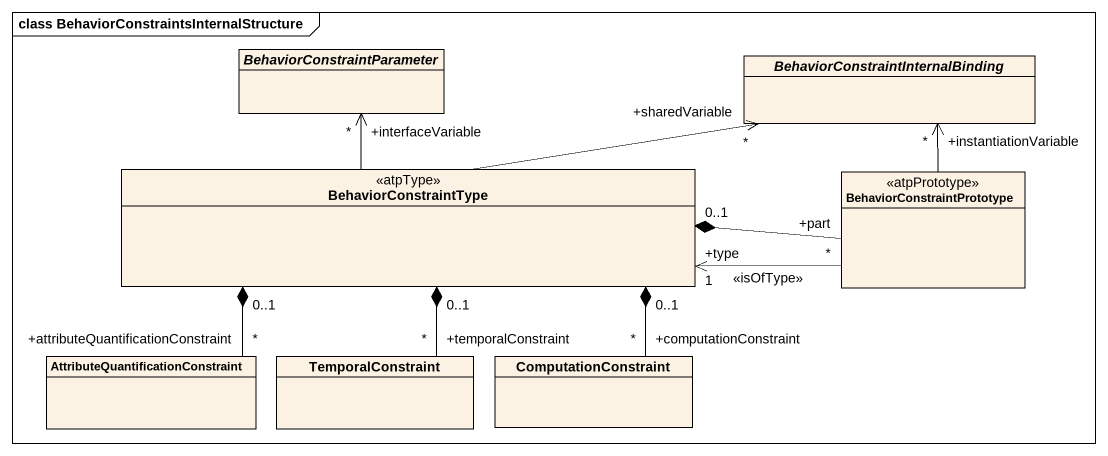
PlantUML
@startuml
mainframe class BehaviorConstraintsInternalStructure
hide circle
hide empty members
abstract class BehaviorConstraintParameter #FCF2E3
abstract class "BehaviorConstraintInternalBinding" as BehaviorConstraintInternalBi #FCF2E3
class BehaviorConstraintType <<atpType>> #FCF2E3
class BehaviorConstraintPrototype <<atpPrototype>>
class "AttributeQuantificationConstraint" as AttributeQuantificationConst
class TemporalConstraint
class ComputationConstraint
BehaviorConstraintType -up-> "+interfaceVariable\n*" BehaviorConstraintParameter
BehaviorConstraintType -right-> "+sharedVariable\n*" BehaviorConstraintInternalBi
BehaviorConstraintType "0..1" *-right- "+part\n*" BehaviorConstraintPrototype
BehaviorConstraintPrototype -up-> "+instantiationVariable\n*" BehaviorConstraintInternalBi
BehaviorConstraintPrototype -left-> "+type\n1" BehaviorConstraintType : <<isOfType>>
AttributeQuantificationConst "+attributeQuantificationConstraint\n*" -up-* "0..1" BehaviorConstraintType
TemporalConstraint "+temporalConstraint\n*" -up-* "0..1" BehaviorConstraintType
ComputationConstraint "+computationConstraint\n*" -up-* "0..1" BehaviorConstraintType
@enduml
